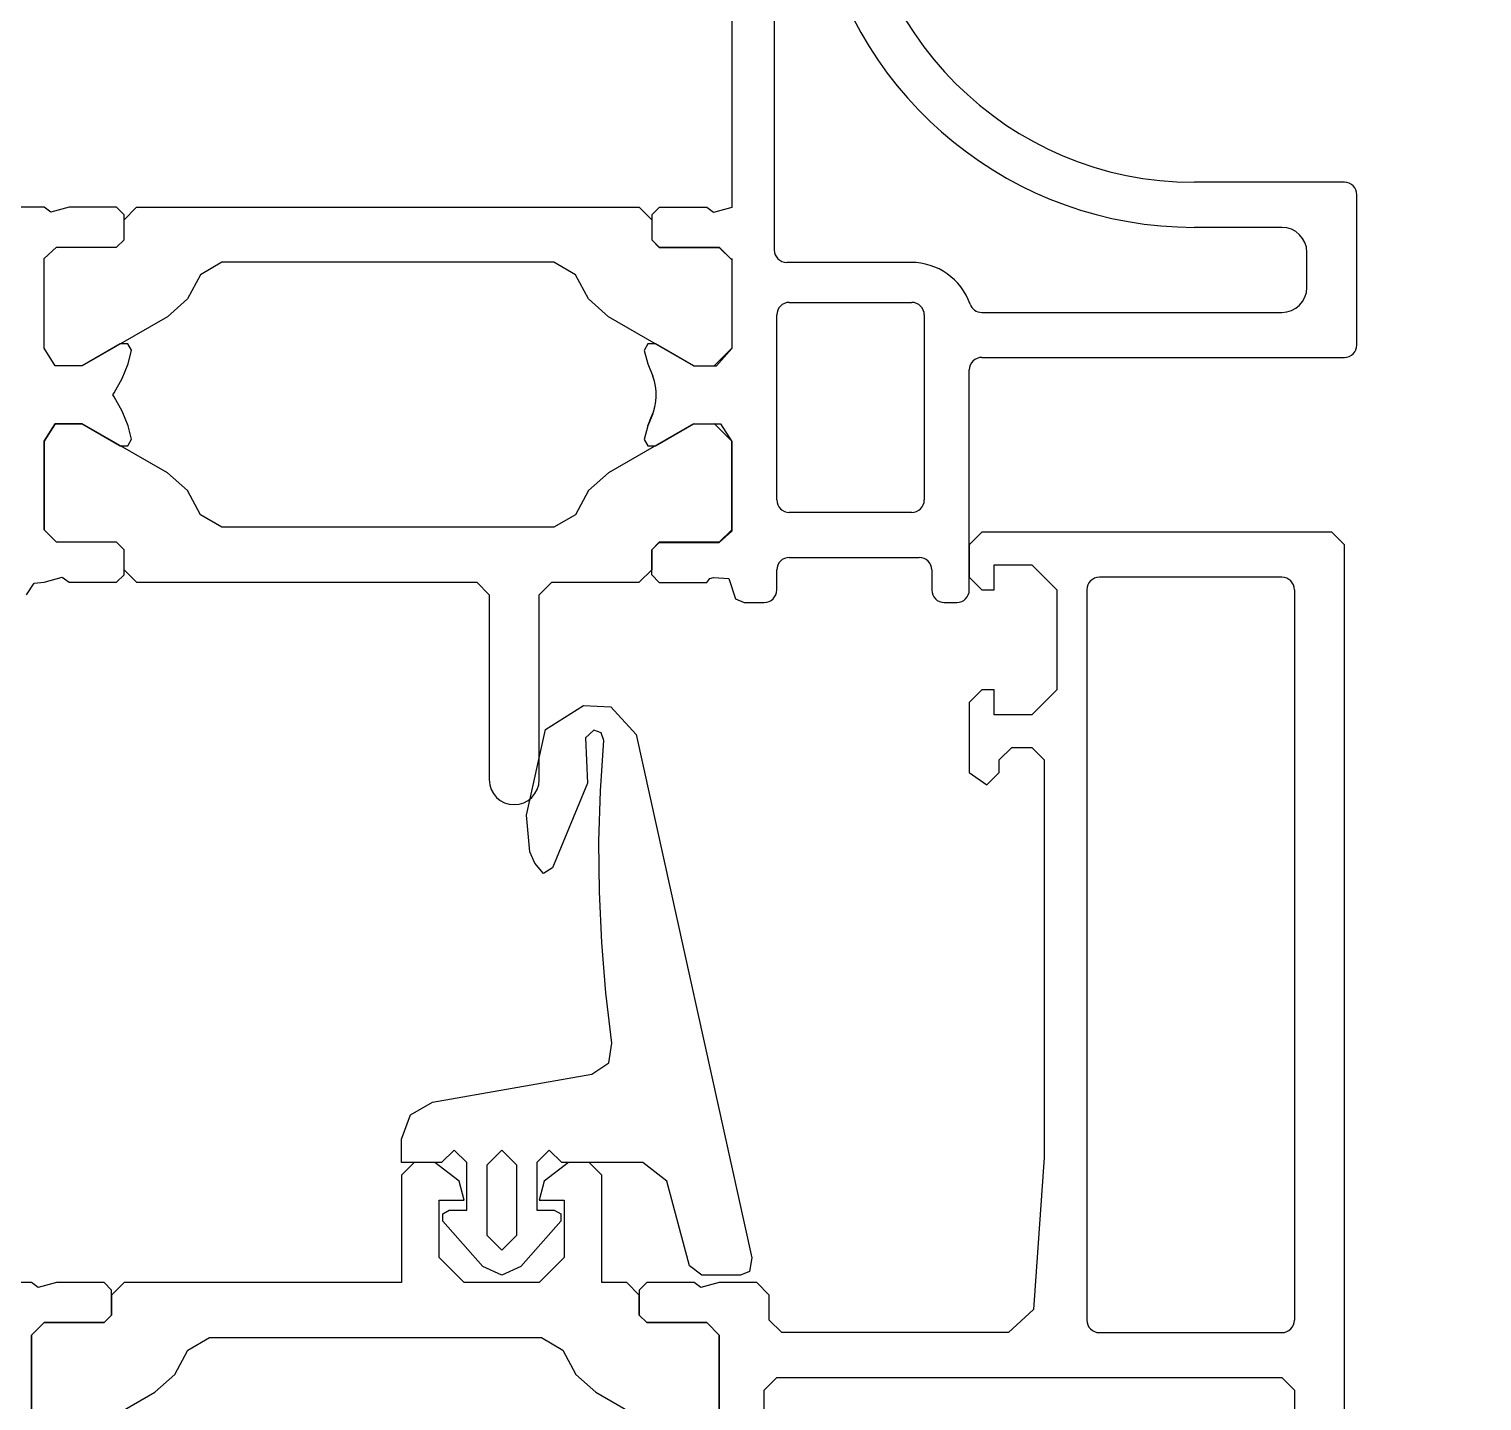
# Model space of a CAD drawing. Header units: millimetres. Extents: x 1251.1 to 1334.1, y 1577.6 to 1641.3.
# Drawn here: x 1275.2603 to 1275.3184, y 1612.5915 to 1612.6463 of the extents above; entities that cross this region are included whole.
import ezdxf

# ---------------------------------------------------------------- set-up
doc = ezdxf.new("R2010")
doc.units = ezdxf.units.MM
doc.linetypes.add('ACAD_ISO02W100', pattern=[15, 12, -3])
doc.linetypes.add('AUSGEZOGEN', pattern=[0])
doc.layers.add('MONTANTI sezioni - windows structure section', color=2, linetype='Continuous')
doc.layers.add('MURATURA', color=140, linetype='Continuous')
doc.styles.get("Standard").update_dxf_attribs({"font": 'Arial.ttf'})

# ---------------------------------------------------------------- blocks, each defined once
blk = doc.blocks.new('199120')
at = {"layer": 'MONTANTI sezioni - windows structure section', "linetype": 'Continuous'}
for p, q in [((21, 52.5), (21, 54.79998778999999)), ((18.89996338, 52.5), (15.35992432, 52.5)), ((15.35998535, 52.5), (18.89996338, 52.5)), ((18.89996338, 52.5), (19.39996338, 52)), ((19.39996338, 52), (18.89996338, 52.5)), ((20.79998779, 52.22998046999999), (21, 52.5)), ((19.39996338, 52), (19.39996338, 49.59997558999999)), ((19.39996338, 49.59997558999999), (19.39996338, 52)), ((21, 51.5), (20.79998779, 52.22998046999999)), ((21, 49.59997558999999), (21, 51.5)), ((14.65997315, 50.96997069999998), (16.61999512, 47.56994629000002)), ((19.39996338, 49.59997558999999), (19.69995117, 49.29998778999999)), ((19.70001221, 49.29998778999999), (19.40002441, 49.59997558999999)), ((20.70001221, 49.29998778999999), (21, 49.59997558999999)), ((19.70001221, 49.29998778999999), (20.70001221, 49.29998778999999)), ((20.5, 49.29998778999999), (19.70001221, 49.29998778999999)), ((21, 48.79998778999999), (20.5, 49.29998778999999)), ((21, 37.69995117000002), (21, 48.79992676000001)), ((16.61999512, 47.56994629000002), (17.33001709, 46.76989745999998)), ((17.33001709, 46.77001953000001), (18.30004883, 46.25006103999999)), ((18.29999541999999, 46.25), (18.79999541999999, 45.39001465000001)), ((18.79999541999999, 45.39001465000001), (18.79999541999999, 32.11004638999998)), ((25.29998779, 37.69995117000002), (21, 37.69995117000002)), ((25.79998779, 37.19995117000002), (25.29998779, 37.69995117000002)), ((25.79998779, 36.36999512), (25.79998779, 37.20001221000001)), ((21, 35.19995117000002), (22, 36.19995117000002)), ((22, 36.19995117000002), (24.29998779, 36.19995117000002)), ((24.29998779, 36.19995117000002), (24.29998779, 35.19995117000002)), ((25.05999756, 35.40002442000002), (25.79998779, 36.37005614999998)), ((21, 32.20001221000001), (21, 35.20001221000001)), ((24.29998779, 35.19995117000002), (25.05999756, 35.39990233999998)), ((18.79998779, 32.10998534999999), (18.29998779, 31.25)), ((22, 31.20001221000001), (21, 32.20001221000001)), ((25.05999756, 32), (24.29998779, 32.20001221000001)), ((24.29998779, 32.20001221000001), (24.29998779, 31.20001221000001)), ((25.79998779, 31.02996825999998), (25.05999756, 32)), ((18.29998779, 31.25), (17.33001709, 30.72998046999999)), ((24.29998779, 31.20001221000001), (22, 31.20001221000001)), ((25.79998779, 30.20001221000001), (25.79998779, 31.03002930000002)), ((17.33001709, 30.72998046999999), (16.62005615, 29.92999268)), ((16.61999512, 29.92999268), (14.65997315, 26.52996825999998)), ((21, 28.70001221000001), (21, 29.70001221000001)), ((21, 29.70001221000001), (25.29998779, 29.70001221000001)), ((25.29998779, 29.70001221000001), (25.79998779, 30.20001221000001)), ((20.5, 28.20001221000001), (21, 28.70001221000001)), ((19.39996338, 27.89996337999997), (19.69995117, 28.19995117000002)), ((19.39996338, 27.89996337999997), (19.39996338, 25.5)), ((19.39996338, 25.5), (19.39996338, 27.89996337999997)), ((19.70001221, 28.20001221000001), (19.40002441, 27.90002442000002)), ((20.70001221, 28.20001221000001), (19.70001221, 28.20001221000001)), ((19.70001221, 28.20001221000001), (20.50006104, 28.20001221000001)), ((21, 27.89996337999997), (20.70001221, 28.19995117000002)), ((21, 26), (21, 27.89996337999997)), ((20.79998779, 25.72998046999999), (21, 26)), ((21, 25), (20.79998779, 25.72998046999999)), ((18.89996338, 25), (15.35992432, 25)), ((15.35998535, 25), (18.89996338, 25)), ((19.39996338, 25.5), (18.89996338, 25)), ((18.89996338, 25), (19.39996338, 25.5)), ((21, 23.5), (21, 25)), ((20.5, 23), (21, 23.5)), ((9.299987790000003, 23.19995117000002), (16.70001221, 23.19995117000002)), ((16.70001221, 23.19995117000002), (17.20001221, 22.69995117000002)), ((17.20001221, 22.69995117000002), (17.20001221, 2.499938970000017)), ((19, 22.5), (19.5, 23)), ((19.5, 23), (20.5, 23)), ((19, 13.42999268), (19, 22.5)), ((41.39996338, 15), (40.89996338, 14.29998778999999)), ((44.20001221, 15), (41.40002441, 15)), ((44.70001221, 14.5), (44.20001221, 15)), ((49.20001221, 15), (48.70001221, 14.5)), ((50.5, 15), (49.20001221, 15)), ((51, 14.5), (50.5, 15)), ((40.89996338, 14.29998778999999), (41.39996338, 13.79998778999999)), ((43.70001221, 12.5), (43.70001221, 14)), ((43.70001221, 14), (44.70001221, 14)), ((44.70001221, 14), (44.70001221, 14.5)), ((48.70001221, 14.5), (48.70001221, 14)), ((48.70001221, 14), (49.70001221, 14)), ((49.70001221, 14), (49.70001221, 12.5)), ((51, 0.5), (51, 14.5)), ((19.92999268, 12.42999268), (19, 13.42999268)), ((41.39996338, 13.79998778999999), (41.89996338, 13.79998778999999)), ((41.89996338, 13.79998778999999), (42.39996338, 13.29998778999999)), ((42.39996338, 13.29998778999999), (42.39996338, 12.5)), ((26, 12), (19.92999268, 12.42999268)), ((42.39996338, 12.5), (41.89996338, 12)), ((44.70001221, 11.5), (43.70001221, 12.5)), ((49.70001221, 12.5), (48.70001221, 11.5)), ((41.89996338, 12), (25.99993897, 12)), ((48.70001221, 11.5), (44.70001221, 11.5)), ((48.70001221, 10.29998778999999), (19.5, 10.29998778999999)), ((19, 9.799987789999989), (19, 2.5)), ((49.20001221, 2.5), (49.20001221, 9.799987789999989)), ((17.20001221, 2.5), (16.70001221, 2)), ((16.70001221, 2), (9.299987790000003, 2)), ((48.70001221, 2), (19.5, 2)), ((0, 0), (50.5, 0)), ((50.5, 0), (51, 0.5))]:
    blk.add_line(p, q, dxfattribs=at)
for centre, start, end in [((19.5, 9.799987789999989), 90, 180), ((48.70001221, 9.799987789999989), 0, 90), ((19.5, 2.5), 180, 270), ((48.70001221, 2.5), 270, 0)]:
    blk.add_arc(centre, 0.5, start, end, dxfattribs=at)
blk = doc.blocks.new('224068')
at = {"layer": 'MONTANTI sezioni - windows structure section', "linetype": 'AUSGEZOGEN'}
for p, q in [((-1.77, 19.77), (-2.86, 19.72)), ((-0.25, 18.82), (-1.77, 19.77)), ((-2.86, 19.72), (-3.88, 18.62)), ((-3.88, 18.62), (-8.51, -2.309999)), ((-2.58, 18.38), (-2.48, 18.68)), ((-2.48, 18.68), (-2.18, 18.79)), ((-2.18, 18.79), (-1.85, 18.48)), ((0.51, 15.39), (-0.25, 18.82)), ((-2.45, 16.36), (-2.58, 18.38)), ((-1.85, 18.48), (-1.93, 16.67)), ((-2.39, 14.34), (-2.45, 16.36)), ((-1.93, 16.67), (-0.53, 13.29)), ((0.38, 13.93), (0.51, 15.39)), ((-2.41, 12.32), (-2.39, 14.34)), ((-0.17, 13.06), (0.18, 13.47)), ((0.18, 13.47), (0.38, 13.93)), ((-0.53, 13.29), (-0.17, 13.06)), ((-2.5, 10.3), (-2.41, 12.32)), ((-2.66, 8.29), (-2.5, 10.3)), ((-2.9, 6.28), (-2.66, 8.29)), ((-2.78, 5.49), (-2.9, 6.280001)), ((-2.11, 5.04), (-2.78, 5.49)), ((4.26, 3.920001), (-2.11, 5.04)), ((5.15, 3.410001), (4.26, 3.920001)), ((5.5, 2.440001), (5.15, 3.410001)), ((5.5, 1.5), (5.5, 2.440001)), ((-0.9000001, 1.5), (-0.4000001, 2)), ((-0.4000001, 2), (0.09999987, 1.5)), ((0.9000003000000001, 1.400001), (1.5, 2)), ((1.5, 2), (2.1, 1.4)), ((2.9, 1.5), (3.4, 2)), ((3.4, 2), (3.9, 1.5)), ((-5.1, 0.7600005), (-4.14, 1.5)), ((-4.14, 1.5), (-0.9000001, 1.5)), ((0.09999987, 1.5), (0.09999987, -0.3999995)), ((0.9000004999999999, -1.399999), (0.9000004999999999, 1.4)), ((2.1, 1.4), (2.1, -1.399999)), ((2.9, -0.3999995), (2.9, 1.5)), ((3.9, 1.5), (5.5, 1.5)), ((-6.01, -2.63), (-5.1, 0.7600005)), ((-0.6000001, -0.3999995), (-0.8600001, -0.5499995)), ((-0.8600001, -0.5499995), (-0.8600001, -0.8499995000000001)), ((0.09999987, -0.3999995), (-0.6000001, -0.3999995)), ((3.6, -0.3999995), (2.9, -0.3999995)), ((3.86, -0.5499995), (3.6, -0.3999995)), ((3.86, -0.8499995000000001), (3.86, -0.5499995)), ((-0.8600001, -0.8499995000000001), (0.7399998999999999, -2.65)), ((2.26, -2.65), (3.86, -0.8499995000000001)), ((1.5, -2), (0.9000004999999999, -1.399999)), ((2.1, -1.399999), (1.5, -2)), ((-8.51, -2.309999), (-8.41, -2.849999)), ((-8.41, -2.849999), (-8.05, -3)), ((-6.5, -3), (-6.01, -2.63)), ((0.7399998999999999, -2.65), (1.5, -3)), ((1.5, -3), (2.26, -2.65)), ((-8.05, -3), (-6.5, -3))]:
    blk.add_line(p, q, dxfattribs=at)
at = {"layer": 'MONTANTI sezioni - windows structure section', "linetype": 'AUSGEZOGEN', "flags": 3}
blk.add_attdef('GRUPPE', (0, 0), '', height=1, dxfattribs=at)

msp = doc.modelspace()

# ---------------------------------------------------------------- hatches: boundary and pattern name
at = {"layer": 'MURATURA', "linetype": 'ACAD_ISO02W100'}
h = msp.add_hatch(dxfattribs=at)
h.set_pattern_fill('ANSI35', color=3, scale=0.05)
h.set_pattern_definition([(45, (0, 0), (-0.2245064030267288, 0.2245064030267289), []), (45, (0.2245065000000001, 0), (-0.2245064030267288, 0.2245064030267289), [0.396875, -0.079375, 0, -0.079375])])
h.paths.add_polyline_path([(1275.456753483145, 1615.634523159729), (1275.156753483145, 1615.634523159729), (1275.156753483145, 1613.888217224021), (1275.456753483146, 1613.888217224021)])
h.paths.add_polyline_path([(1275.456753483146, 1612.502217224021), (1275.156753483145, 1612.502217224021), (1275.156753483145, 1611.751262682027), (1275.456753483146, 1611.751262682027)])
h.paths.add_polyline_path([(1275.456753483146, 1611.751262682027), (1275.156753483145, 1611.751262682027), (1275.156753483145, 1610.859523159729), (1275.456753483146, 1610.859523159729)])
h.paths.add_polyline_path([(1276.706753483145, 1610.859523159729), (1275.456753483145, 1610.859523159729), (1275.456753483146, 1610.559523159729), (1276.706753483145, 1610.559523159729)])
h.paths.add_polyline_path([(1280.083173709272, 1610.859523159729), (1279.606753483146, 1610.859523159729), (1278.092753483145, 1610.859523159729), (1278.092753483145, 1610.559523159729), (1280.083173709272, 1610.559523159729)])
h.paths.add_polyline_path([(1281.066059752196, 1610.798323204241), (1281.088141802334, 1610.798323204241), (1281.088141802334, 1610.853528329592), (1281.066059752196, 1610.853528329592), (1280.383173709272, 1610.859523159729), (1280.383173709272, 1610.559523159729), (1281.066059752196, 1610.559523159729)])
h.paths.add_polyline_path([(1286.476753483145, 1610.859523159729), (1283.906555309423, 1610.859523159729), (1283.906555309423, 1610.559523159729), (1286.476753483145, 1610.559523159729)])
h.paths.add_polyline_path([(1283.431753483145, 1610.859523159729), (1282.810541713302, 1610.859523159729), (1282.810541713302, 1610.853528329592), (1282.788459663164, 1610.853528329592), (1282.788459663164, 1610.798323204241), (1282.810541713302, 1610.798323204241), (1282.810541713302, 1610.559523159729), (1283.431753483145, 1610.559523159729)])
h.paths.add_polyline_path([(1287.856753483145, 1610.859523159729), (1286.476753483145, 1610.859523159729), (1286.476753483145, 1610.559523159729), (1287.856753483145, 1610.559523159729)])
h.paths.add_polyline_path([(1288.156753483145, 1620.259523159729), (1287.856753483144, 1620.259523159729), (1287.856753483144, 1619.927217224021), (1288.156753483145, 1619.927217224021)])
h.paths.add_polyline_path([(1288.156753483145, 1618.409523159729), (1287.856753483144, 1618.409523159729), (1287.856753483144, 1618.059523159729), (1287.731753483143, 1618.059523159729), (1287.731753483143, 1618.042164282457), (1287.742994117388, 1618.042291516555), (1287.743056600734, 1618.036771357635), (1287.731753483143, 1618.036643416282), (1287.731753483143, 1617.909523159729), (1287.856753483144, 1617.909523159729), (1287.856753483144, 1616.268433821685, -0.09632442020552003), (1287.890346662308, 1616.260620894303), (1287.892460222294, 1616.261089947665, -1.409615050015798), (1287.905630186941, 1616.253700762244), (1287.920838684319, 1616.253700762244), (1287.920838684319, 1616.267700762244), (1287.925838684319, 1616.267700762244), (1287.925838684319, 1616.302200762244), (1288.035838684319, 1616.302200762244), (1288.035838684319, 1616.312200762244), (1287.980838684319, 1616.312200762244), (1287.980838684319, 1617.512200762244), (1287.941338684319, 1617.505000762244, -0.4142135623731002), (1287.942638684319, 1617.503700762245), (1287.946338684319, 1617.469200762244, -0.4142135623730951), (1287.947338684318, 1617.470200762244), (1287.966338684319, 1617.470200762244), (1287.966338684319, 1617.455200762245), (1287.942838684319, 1617.455200762245), (1287.942838684319, 1617.016534821501), (1287.942838684319, 1616.985674771253, -0.3790516119486363), (1287.94607038237, 1616.972544212884, 0.620867106915617), (1287.947540199818, 1616.971518201157, -0.7297554518617066), (1287.955522456552, 1616.949632983766, -0.5119182938506173), (1287.956838684318, 1616.948684300468), (1287.956838684319, 1616.927684300468), (1287.952838684319, 1616.927684300468), (1287.952838684319, 1616.918184300468), (1287.946088684319, 1616.915184300468), (1287.946088684319, 1616.913784821501), (1287.952838684319, 1616.913784821501), (1287.945588684319, 1616.915684300468, -1), (1287.944588684318, 1616.915684300468), (1287.94437192472, 1616.913784821501), (1287.944588684318, 1616.913784821501), (1287.944588684318, 1616.917684300468), (1287.943588684319, 1616.917684300468), (1287.944588684318, 1616.915684300468, 1), (1287.945588684319, 1616.915684300468), (1287.944588575847, 1616.927173886061, 0.4203278659906254), (1287.944088684319, 1616.927684300468), (1287.943338684319, 1616.927684300468, -0.4142135625510318), (1287.942838684319, 1616.928184300468, -1.067497911794788), (1287.945359165693, 1616.928349049124), (1287.946088684319, 1616.930989715194), (1287.946088684319, 1616.939684300468), (1287.945600615065, 1616.945331958972, -0.4883684815509557), (1287.945280935352, 1616.943787409157), (1287.944338684319, 1616.945431950885), (1287.944338684319, 1616.943818275064, 0.5773502690743991), (1287.945838684319, 1616.944684300468, 0.4202604686357269), (1287.937034562273, 1616.947708077995), (1287.938477291764, 1616.945190034751), (1287.937926534358, 1616.947245489373), (1287.935452718998, 1616.94839904842), (1287.935210026717, 1616.948008377082), (1287.934457858347, 1616.948862959561), (1287.931838684319, 1616.950084300468), (1287.93387604004, 1616.951034335043), (1287.936049672383, 1616.956321624474), (1287.938763953429, 1616.951584300468), (1287.939728677248, 1616.951584300468), (1287.942838684319, 1616.956970990725), (1287.942838684319, 1616.97516320439), (1287.942482823222, 1616.975784300468), (1287.941567801006, 1616.975784300468), (1287.939040546635, 1616.971406967493), (1287.937071039432, 1616.974844413209), (1287.935452718998, 1616.97559904842), (1287.935210026717, 1616.975208377082), (1287.934457858347, 1616.976062959561), (1287.931838684319, 1616.977284300468), (1287.930838684319, 1616.977284300468), (1287.919262518752, 1616.981334821501), (1287.910688684318, 1616.984334821501, -0.4142135623730947), (1287.910188684318, 1616.984834821501), (1287.910188684318, 1616.987334821501), (1287.942838684319, 1616.987334821501), (1287.942838684319, 1617.016534821501), (1287.942838684319, 1617.450700762244), (1287.942654862448, 1617.450900762244), (1287.923238684319, 1617.450900762244), (1287.923238684319, 1617.448900762245), (1287.916688684319, 1617.448900762245), (1287.916688684319, 1617.450900762244), (1287.898038684319, 1617.450900762244), (1287.898038684319, 1617.464700762245), (1287.884338684318, 1617.464700762245), (1287.884338684318, 1617.466543243461, -0.271448357002577), (1287.884338684318, 1617.476858281027), (1287.884338684318, 1617.531479555636), (1287.892003929958, 1617.556200762245), (1287.890666078769, 1617.556200762245, 0.8555416619106179), (1287.889748667093, 1617.562057045812), (1287.888338684319, 1617.564700762244), (1287.8901844182, 1617.564700762244), (1287.891683197536, 1617.573200762244), (1287.900338684319, 1617.573200762244), (1287.900338684319, 1617.573700762244, 0.2035297149911668), (1287.893862767395, 1617.570950762245), (1287.89534493823, 1617.570950762245, -0.3567297367405337), (1287.905406158356, 1617.57210024592, 0.2481821583237706), (1287.912838684319, 1617.571249655855), (1287.912838684319, 1617.574300762245), (1287.915838684318, 1617.573700762244), (1287.915838684318, 1617.605200762245), (1288.156753483145, 1617.605200762245)])
h.paths.add_polyline_path([(1287.927988684319, 1617.440700762244), (1287.928888684318, 1617.440700762244, 1), (1287.928888684318, 1617.441300762245), (1287.9282427172, 1617.441160347003, -0.5898519522632197)], flags=16)
h.paths.add_polyline_path([(1287.927688684319, 1616.999234821501, -7.433347962074191), (1287.926252754182, 1617.003457354266, 0.8217885193811031), (1287.926138684319, 1617.004034821501, 2.061552811797804), (1287.924938684319, 1617.003734821501)], flags=16)
h.paths.add_polyline_path([(1287.927688684319, 1616.995034821501), (1287.928688684319, 1616.989534821501), (1287.928688684319, 1616.992534821501), (1287.927688684319, 1617.00344391241)], flags=16)
h.paths.add_polyline_path([(1287.928688684319, 1617.450700762244), (1287.928688684319, 1617.447700762244), (1287.927488684319, 1617.430900762244), (1287.927488684319, 1616.995034821501), (1287.926688684319, 1616.995034821501), (1287.926688684319, 1617.430900762244), (1287.926688684319, 1617.445000762245)], flags=16)
h.paths.add_polyline_path([(1287.918888684319, 1617.445200762244), (1287.918888684319, 1617.430700762244), (1287.918888684319, 1616.995034821501), (1287.916688684319, 1616.989534821501), (1287.916688684319, 1616.992534821501), (1287.917688684319, 1617.430700762244), (1287.917688684319, 1617.445200762244)], flags=16)
h.paths.add_polyline_path([(1287.902538684318, 1617.450700762244), (1287.902538684318, 1617.016534821501), (1287.906438684319, 1616.988884821501), (1287.906438684319, 1617.016534821501)], flags=16)
h.paths.add_polyline_path([(1287.918688684319, 1617.445000762245), (1287.918688684319, 1617.430900762244), (1287.917888684319, 1617.430900762244), (1287.917888684319, 1617.445000762245)], flags=0)
h.paths.add_polyline_path([(1287.918688684319, 1616.995034821501), (1287.917888684319, 1616.995034821501), (1287.917888684319, 1617.016534821501), (1287.918688684319, 1617.016534821501)], flags=0)
h.paths.add_polyline_path([(1287.947221021968, 1616.976684300468), (1287.946095408117, 1616.976684300468), (1287.946095408117, 1616.972592205622, 0.105172265182314)], flags=17)
h.paths.add_polyline_path([(1287.947221021968, 1616.977884300468), (1287.945910087964, 1616.977884300468), (1287.945910087964, 1616.982318006593, -0.1148136773592622)], flags=17)
h.paths.add_polyline_path([(1287.905538684319, 1616.935034821501), (1287.905338684319, 1616.935034821501), (1287.905338684319, 1616.925034821501), (1287.905538684319, 1616.924881880325)], flags=16)
h.paths.add_polyline_path([(1287.942638684319, 1616.911831412435), (1287.941567801006, 1616.907834821501), (1287.942532524826, 1616.907834821501), (1287.942638684319, 1616.908020105157)], flags=16)
h.paths.add_polyline_path([(1287.942357822973, 1616.907182825313), (1287.942410728055, 1616.907380269766), (1287.942195012734, 1616.90700663987)], flags=0)
h.paths.add_polyline_path([(1287.942748225786, 1616.906934821501), (1287.942838684319, 1616.907477645112), (1287.942838684319, 1616.907834821501), (1287.941548385876, 1616.907834821501), (1287.941698365865, 1616.906934821501)], flags=0)
h.paths.add_polyline_path([(1287.941538684319, 1616.911026916347), (1287.943588684319, 1616.911026916347), (1287.943588684319, 1616.913784821501), (1287.941538684319, 1616.926312599279)], flags=16)
h.paths.add_polyline_path([(1287.912529455188, 1616.917851586117), (1287.911888684319, 1616.917209015733), (1287.911888684319, 1616.923734430852, -0.4784323438488244)], flags=16)
h.paths.add_polyline_path([(1287.954588684319, 1616.911034821501), (1287.953588684318, 1616.913784821501), (1287.953588684318, 1616.911034821501)], flags=16)
h.paths.add_polyline_path([(1287.950838684319, 1616.896534821501), (1287.951088684319, 1616.896534821501), (1287.951088684319, 1616.899284821501), (1287.951052778073, 1616.900634821501), (1287.950838684319, 1616.900634821501)], flags=16)
h.paths.add_polyline_path([(1287.954588684319, 1616.899284821501), (1287.954588684319, 1616.89946099648), (1287.95452462069, 1616.899284821501)], flags=16)
h.paths.add_polyline_path([(1287.946088684319, 1616.893784821501), (1287.948458625405, 1616.893784821501), (1287.946088684319, 1616.896349458234)], flags=16)
h.paths.add_polyline_path([(1287.942482823222, 1616.899734821501), (1287.941567801006, 1616.899734821501), (1287.941307993385, 1616.899284821501), (1287.942740653691, 1616.899284821501)], flags=0)
h.paths.add_polyline_path([(1287.92787604004, 1616.905384786926), (1287.926896192359, 1616.905841697403), (1287.927165983944, 1616.904834821501), (1287.928102133703, 1616.904834821501)], flags=16)
h.paths.add_polyline_path([(1287.928457858347, 1616.907556162408), (1287.928097746804, 1616.907388239638), (1287.928312453654, 1616.907013504708)], flags=16)
h.paths.add_polyline_path([(1287.938410728055, 1616.907380269765), (1287.937801809433, 1616.906325591775), (1287.937964968686, 1616.905716673154)], flags=0)
h.paths.add_polyline_path([(1287.938898205775, 1616.907834821501), (1287.937567801006, 1616.907834821501), (1287.936964968686, 1616.905585020655), (1287.937165983944, 1616.904834821501), (1287.938398272479, 1616.904834821501)], flags=0)
h.paths.add_polyline_path([(1287.939567801006, 1616.907834821501), (1287.939048185764, 1616.908734821501), (1287.937770128775, 1616.906504186592), (1287.938178014302, 1616.904056546894), (1287.93824829249, 1616.903934821501), (1287.938763953429, 1616.904834821501)], flags=0)
h.paths.add_polyline_path([(1287.946914791851, 1616.903784821501, -0.2283360803227158), (1287.945187847657, 1616.895100399207), (1287.942532524826, 1616.899734821501), (1287.939567801006, 1616.899734821501), (1287.937040546634, 1616.895357488525), (1287.934532524825, 1616.899734821501), (1287.933567801006, 1616.899734821501), (1287.931494668821, 1616.896144051226), (1287.930743433566, 1616.898947699366), (1287.929452718998, 1616.899549569453), (1287.929210026717, 1616.899158898115), (1287.928457858347, 1616.900013480594), (1287.925838684319, 1616.901234821501), (1287.92787604004, 1616.902184856076), (1287.928386797842, 1616.90342725769), (1287.929703733222, 1616.908342127437), (1287.929996626441, 1616.907834821501), (1287.930532524825, 1616.907834821501), (1287.933040546634, 1616.912212154475), (1287.935567801006, 1616.907834821501), (1287.936532524825, 1616.907834821501), (1287.937048185764, 1616.908734821501), (1287.937567801006, 1616.907834821501), (1287.939629717532, 1616.904834821501), (1287.942763953429, 1616.904834821501), (1287.943567801006, 1616.907834821501), (1287.943019017432, 1616.908785342534), (1287.945910087964, 1616.908785342534), (1287.945910087964, 1616.915184300468), (1287.950588684319, 1616.915184300468, 0.520473367305674), (1287.951058581031, 1616.915855172), (1287.953588684318, 1616.910858646523), (1287.951058581031, 1616.915855172, -0.5204733673048683), (1287.950588684319, 1616.915184300468), (1287.946095408117, 1616.915184300468), (1287.946095408117, 1616.911026916347, -0.07153290864980856), (1287.947050552276, 1616.908284821501), (1287.950639377775, 1616.908284821501, 0.2808556642637923), (1287.947083163659, 1616.908109204429, -0.1072910989195366)], flags=16)
h.paths.add_polyline_path([(1287.950338684319, 1616.891184300468, -0.5204733673209005), (1287.950808581031, 1616.890513428937), (1287.952862292304, 1616.893784821501)], flags=16)
h.paths.add_polyline_path([(1287.950338684319, 1616.909184300468), (1287.949338684318, 1616.909184300468), (1287.9461923721, 1616.905734821501), (1287.947221021968, 1616.905734821501)], flags=16)
h.paths.add_polyline_path([(1287.929548385877, 1616.899734821501), (1287.930178014302, 1616.903513096107), (1287.927996626441, 1616.899734821501)], flags=0)
h.paths.add_polyline_path([(1287.933048185763, 1616.908734821501), (1287.932187199802, 1616.907232114377), (1287.932660196806, 1616.906406577146)], flags=0)
h.paths.add_polyline_path([(1287.933567801006, 1616.907834821501), (1287.932201775602, 1616.910200846904), (1287.931703733222, 1616.908342127436), (1287.93199662644, 1616.907834821501)], flags=0)
h.paths.add_polyline_path([(1287.947221021968, 1616.901834821501), (1287.946095408117, 1616.901834821501), (1287.946095408117, 1616.896542726655), (1287.941387844062, 1616.896542726655), (1287.940532524826, 1616.899734821501), (1287.937567801006, 1616.899734821501), (1287.935040546635, 1616.895357488526), (1287.930813655032, 1616.902734821501), (1287.932201260124, 1616.902734821501), (1287.932322728315, 1616.903188146961), (1287.931540508162, 1616.907882094093), (1287.93293382641, 1616.905468796098), (1287.933703733222, 1616.908342127436), (1287.936248292491, 1616.903934821501), (1287.936763953429, 1616.904834821501), (1287.943838684319, 1616.904834821501), (1287.943838684319, 1616.908837452624, -0.1980842244545885)], flags=0)
h.paths.add_polyline_path([(1287.944588684318, 1616.899284821501), (1287.945838684319, 1616.896690899069), (1287.945838684319, 1616.901834821501), (1287.944588684318, 1616.902991397146)], flags=0)
h.paths.add_polyline_path([(1287.941728677248, 1616.902734821501), (1287.942941112813, 1616.904834821501), (1287.942763953429, 1616.904834821501), (1287.941560744573, 1616.902734821501)], flags=0)
h.paths.add_polyline_path([(1287.936398272479, 1616.902734821501), (1287.937048185764, 1616.898834821501), (1287.934813655032, 1616.902734821501), (1287.936398272479, 1616.902734821501), (1287.935796734173, 1616.906344532907), (1287.93672029054, 1616.90289777362), (1287.936813655032, 1616.902734821501)], flags=0)
h.paths.add_polyline_path([(1287.910338684319, 1616.908834821501, -0.4142135623731176), (1287.910638684319, 1616.908534821501), (1287.910838684319, 1616.908534821501, 0.4142135623730951), (1287.910338684319, 1616.909034821501, 2.305040646832476), (1287.903310244635, 1616.909034821501)], flags=16)
h.paths.add_polyline_path([(1287.905538684319, 1616.899034821501, 1.287696884126436), (1287.907038684319, 1616.900034821501, 3.004626061660565)], flags=16)
h.paths.add_polyline_path([(1287.945910087964, 1616.905926916347), (1287.945838684319, 1616.906934821501), (1287.945838684319, 1616.905849646742), (1287.945910087964, 1616.90473298689)], flags=0)
h.paths.add_polyline_path([(1287.932312453654, 1616.900556138293), (1287.933017845774, 1616.901787282367), (1287.932763953429, 1616.902734821501), (1287.931728677248, 1616.902734821501)], flags=0)
h.paths.add_polyline_path([(1287.909188684319, 1616.885534821501), (1287.909188684319, 1616.887534821501), (1287.899338684319, 1616.887534821501), (1287.899338684319, 1616.872534821501), (1287.906038684319, 1616.872534821501), (1287.906038684319, 1616.871034821501), (1287.904038684319, 1616.871034821501), (1287.904038684319, 1616.869034821501), (1287.899338684319, 1616.869034821501), (1287.899338684319, 1616.858034821501), (1287.904038684319, 1616.858034821501), (1287.941338684319, 1616.856034821501), (1287.941338684319, 1616.871034821501), (1287.939338684319, 1616.871034821501), (1287.939338684319, 1616.872534821501), (1287.941338684319, 1616.887534821501), (1287.936188684319, 1616.887534821501), (1287.936188684319, 1616.885034821501), (1287.909688684319, 1616.885234821501, -0.4142135623731173), (1287.909388684319, 1616.885534821501), (1287.909388684319, 1616.887534821501), (1287.909188684319, 1616.887534821501), (1287.909188684319, 1616.885534821501, 0.7207592199694189), (1287.910088684319, 1616.885234821501), (1287.935688684319, 1616.885234821501), (1287.935905498205, 1616.885327477008, -0.2047200237792095), (1287.935688684319, 1616.885234821501), (1287.909688684319, 1616.885234821501), (1287.909688684319, 1616.885034821501, -0.4142135622399033)], flags=16)
h.paths.add_polyline_path([(1287.950838684319, 1616.886684300468, 0.414213562373095), (1287.950338684319, 1616.887184300468, 0.849882950130926), (1287.950838684319, 1616.881965206704)], flags=16)
h.paths.add_polyline_path([(1287.946838684318, 1616.870184300468), (1287.948838684319, 1616.870184300468, 0.414213562373095), (1287.949338684319, 1616.870684300468, 0.4142135622399026), (1287.949838684319, 1616.870184300468, 1.917188118692041), (1287.950366635168, 1616.870940898769), (1287.954817387085, 1616.872393207077, 0.5219940003537873), (1287.947313025968, 1616.870842414351, -0.5119182938458535)], flags=16)
h.paths.add_polyline_path([(1287.967402418237, 1616.888666090777, -0.2440710539835995), (1287.967402418237, 1616.868702510159, -0.7852834424796222), (1287.963838684319, 1616.869572314453), (1287.963838684319, 1616.882684300468), (1287.961838684319, 1616.882684300468, 1.153515665027133), (1287.964252698354, 1616.886616489485, -1.103250625712284)], flags=16)
h.paths.add_polyline_path([(1287.927988684319, 1616.824534821501), (1287.928888684318, 1616.824534821501, 1), (1287.928888684318, 1616.825134821501), (1287.9282427172, 1616.82499440626, -0.5898519522632197)], flags=0)
h.paths.add_polyline_path([(1287.927688684319, 1616.383400762244, -7.433347967348145), (1287.926252754182, 1616.38762329501, 0.821788519393153), (1287.926138684319, 1616.388200762245, 2.061552811797659), (1287.924938684319, 1616.387900762244)], flags=16)
h.paths.add_polyline_path([(1287.927688684319, 1616.383400762244), (1287.927293684319, 1616.375500762244), (1287.923438684319, 1616.375500762244), (1287.923438684319, 1616.373700762245), (1287.928688684319, 1616.373700762245), (1287.928688684319, 1616.376700762244), (1287.927688684319, 1616.385100762244)], flags=16)
h.paths.add_polyline_path([(1287.917688684319, 1616.829034821501), (1287.916688684319, 1616.834534821501), (1287.916688684319, 1616.831534821501), (1287.917688684319, 1616.632519340037)], flags=0)
h.paths.add_polyline_path([(1287.921938684319, 1616.834534821501), (1287.906438684319, 1616.834534821501), (1287.906438684319, 1616.393700762244), (1287.906438684319, 1616.373050762244), (1287.907873869503, 1616.371500762245), (1287.916688684319, 1616.371500762245), (1287.916688684319, 1616.376700762244), (1287.917888684319, 1616.397100762243), (1287.917888684319, 1616.8327348215), (1287.921938684319, 1616.832734821501)], flags=16)
h.paths.add_polyline_path([(1287.928688684319, 1616.836734821501), (1287.928688684319, 1616.831534821501), (1287.927488684319, 1616.393700762243), (1287.927488684319, 1616.828834821501), (1287.926688684319, 1616.828834821501), (1287.926688684319, 1616.393700762244), (1287.926488684319, 1616.379200762244), (1287.926488684319, 1616.829034821501), (1287.929568684319, 1616.836734821501)], flags=16)
h.paths.add_polyline_path([(1287.923938684319, 1616.840234821501), (1287.912438684319, 1616.841734821501, -1), (1287.912438684319, 1616.842734821501), (1287.921438684319, 1616.842734821501), (1287.932938684319, 1616.841234821501, -1), (1287.932938684319, 1616.840234821501)], flags=16)
h.paths.add_polyline_path([(1287.938938684319, 1616.835184821501), (1287.938938684319, 1616.393700762244), (1287.942838684319, 1616.373700762244), (1287.942838684319, 1616.393700762244)], flags=16)
h.paths.add_polyline_path([(1287.943838684319, 1616.369700762245, -0.4142135624063931), (1287.944838684319, 1616.370700762245), (1287.942838684319, 1616.370700762244)], flags=16)
h.paths.add_polyline_path([(1287.942638684319, 1616.320700762245), (1287.942638684319, 1616.352400762244), (1287.941538684319, 1616.352400762244), (1287.941538684319, 1616.337000762245)], flags=16)
h.paths.add_polyline_path([(1287.918688684319, 1616.828834821501), (1287.917888684319, 1616.828834821501), (1287.917688684319, 1616.829034821501), (1287.918688684319, 1616.829034821501), (1287.918688684319, 1616.393700762244), (1287.918888684319, 1616.379200762244), (1287.918888684319, 1616.393700762244)], flags=16)
h.paths.add_polyline_path([(1287.918688684319, 1616.393500762244), (1287.918688684319, 1616.379200762244), (1287.917888684319, 1616.379200762244), (1287.917888684319, 1616.393500762244)], flags=0)
h.paths.add_polyline_path([(1287.966338684319, 1616.355200762245), (1287.966338684319, 1616.368200762244, 1), (1287.964338684319, 1616.368200762244), (1287.96438290531, 1616.355494848093, 1.161609647338991)], flags=16)
h.paths.add_polyline_path([(1287.932938684319, 1616.368000762244), (1287.923938684319, 1616.368000762244), (1287.923938684319, 1616.365500762244, -0.4142135623064989), (1287.923438684319, 1616.366000762244), (1287.923438684319, 1616.368000762244), (1287.921438684319, 1616.368000762244, -0.4142135623730941), (1287.921938684319, 1616.367500762245), (1287.923438684319, 1616.367500762245)], flags=16)
h.paths.add_polyline_path([(1287.897838684318, 1616.354787637359), (1287.898177516824, 1616.354200762244), (1287.899748691389, 1616.354200762244), (1287.897838684318, 1616.357508991535)], flags=16)
h.paths.add_polyline_path([(1287.901588684319, 1616.327750762244), (1287.901388684319, 1616.32779765508), (1287.901388684319, 1616.327550762245, -0.4142135623682167)], flags=16)
h.paths.add_polyline_path([(1287.905538684319, 1616.319200762244), (1287.905338684319, 1616.319200762244), (1287.905338684319, 1616.309200762244), (1287.905538684319, 1616.309047821068)], flags=16)
h.paths.add_polyline_path([(1287.891456346669, 1616.331300762244), (1287.892838684319, 1616.331300762244), (1287.892838684319, 1616.335858281028, 0.1183644341850213)], flags=16)
h.paths.add_polyline_path([(1287.88295634667, 1616.353300762244), (1287.884338684318, 1616.353300762244), (1287.884338684318, 1616.357858281027, 0.1183644341738465)], flags=16)
h.paths.add_polyline_path([(1287.8993467676, 1616.352700762244), (1287.899884623605, 1616.354708068181), (1287.900177516824, 1616.354200762244), (1287.900713415209, 1616.354200762244), (1287.902658182147, 1616.357595027962), (1287.902045604771, 1616.35530885807), (1287.903073641332, 1616.354829476748), (1287.904658182147, 1616.357595027962), (1287.903748691389, 1616.354200762244), (1287.904772029168, 1616.354200762244), (1287.9062881547, 1616.356214066733), (1287.905601328597, 1616.353650796819), (1287.907638684319, 1616.352700762244), (1287.905019510291, 1616.351479421337), (1287.902066491566, 1616.348124324046), (1287.902429182873, 1616.350300762244), (1287.901909567631, 1616.351200762244), (1287.900944843812, 1616.351200762244), (1287.899000076873, 1616.347806496526), (1287.899909567631, 1616.351200762244), (1287.894838684319, 1616.351200762244), (1287.894838684319, 1616.343700762244), (1287.897838684318, 1616.343700762244), (1287.897838684318, 1616.318200762244), (1287.897838684318, 1616.299200762244), (1287.911338684319, 1616.300900762245, 0.9052897873489504), (1287.912088684319, 1616.308426013914), (1287.912088684319, 1616.308200762244), (1287.915838684318, 1616.308200762244), (1287.915838684318, 1616.296200762244), (1287.894838684319, 1616.296200762244), (1287.894838684319, 1616.319450762244), (1287.893673822462, 1616.32432887276, -0.1551992392312012), (1287.891456346669, 1616.330100762244), (1287.893838684319, 1616.330100762244), (1287.895578996742, 1616.342700762244, -3.830235307395358), (1287.89428435551, 1616.346305565512, 1.795423136582553), (1287.892838684319, 1616.347200762244), (1287.892698684318, 1616.348200762244), (1287.886838684318, 1616.348200762244), (1287.886838684319, 1616.294815425555, 0.07530872579190465), (1287.887287293733, 1616.291853848631), (1287.892614084269, 1616.266232951754, -0.4101860522196146), (1287.890676512438, 1616.262491567354), (1287.891799468933, 1616.268860170107), (1287.887287293733, 1616.291853848631, -0.0753087257933803), (1287.886838684319, 1616.294815425555), (1287.886838684318, 1616.34467891707, -0.2302041215692192), (1287.882938684319, 1616.352700762244)], flags=16)
h.paths.add_polyline_path([(1287.905077987209, 1616.354923807593), (1287.904612734086, 1616.354111786011), (1287.905601328598, 1616.353650796819)], flags=16)
h.paths.add_polyline_path([(1287.903480742196, 1616.351200762244), (1287.900579162862, 1616.351200762244), (1287.901229076147, 1616.355100762244)], flags=0)
h.paths.add_polyline_path([(1287.894338684319, 1616.340700762244), (1287.893338684318, 1616.336200762244), (1287.893838684319, 1616.336200762244), (1287.897838684318, 1616.340700762244)], flags=0)
h.paths.add_polyline_path([(1287.894838684319, 1616.317200762245, 1.593227826171133), (1287.896078996742, 1616.318200762244, 1.593227826457661)], flags=0)
h.paths.add_polyline_path([(1287.897338684319, 1616.317700762245), (1287.897838684318, 1616.318200762244), (1287.896078996742, 1616.318200762244), (1287.895338684319, 1616.317700762244)], flags=0)
h.paths.add_polyline_path([(1287.894338684319, 1616.320700762244), (1287.893338684318, 1616.325200762244), (1287.893838684319, 1616.325200762244), (1287.897838684318, 1616.320700762244)], flags=16)
h.paths.add_polyline_path([(1285.35187570695, 1616.537647686661), (1286.713744738328, 1616.537647686661), (1286.713744738328, 1617.155860510672), (1285.35187570695, 1617.155860510672)], flags=9)
h.paths.add_polyline_path([(1280.827885312759, 1613.11427060983), (1282.585320510577, 1613.11427060983), (1282.585320510577, 1613.732483433841), (1280.827885312759, 1613.732483433841)], flags=9)
h.paths.add_polyline_path([(1276.848213701629, 1612.972055608124), (1278.302988599309, 1612.972055608124), (1278.302988599309, 1613.590268432135), (1276.848213701629, 1613.590268432135)], flags=9)
h.paths.add_polyline_path([(1281.003055865096, 1617.670198581119), (1282.457626124305, 1617.670198581119), (1282.457626124305, 1618.28841140513), (1281.003055865096, 1618.28841140513)], flags=9)
h.paths.add_polyline_path([(1276.388623040398, 1617.727487322587), (1278.449332453768, 1617.727487322587), (1278.449332453768, 1618.345700146598), (1276.388623040398, 1618.345700146598)], flags=9)

# ---------------------------------------------------------------- linework, layer by layer
at = {"layer": 'MONTANTI sezioni - windows structure section', "linetype": 'Continuous'}
for p, q in [((1275.288447600846, 1612.654410674951), (1275.288447600846, 1612.639210662741)), ((1275.290147323136, 1612.650410674951), (1275.290147490986, 1612.637510711571)), ((1275.312947600846, 1612.640210601711), (1275.306947600846, 1612.640210601711)), ((1275.313447600846, 1612.633710601711), (1275.313447600846, 1612.639710601711)), ((1275.260947532186, 1612.639217193501), (1275.248647574906, 1612.639217193501)), ((1275.261217582226, 1612.639017181301), (1275.260947532186, 1612.639217254541)), ((1275.261947562696, 1612.639217193501), (1275.261217582226, 1612.639017181301)), ((1275.263847556596, 1612.639217193501), (1275.261947562696, 1612.639217193501)), ((1275.264147544386, 1612.638917205711), (1275.263847556596, 1612.639217193501)), ((1275.264147544386, 1612.637917205711), (1275.264147544386, 1612.638917205711)), ((1275.264147574906, 1612.638717193501), (1275.264647574906, 1612.639217193501)), ((1275.264647574906, 1612.639217193501), (1275.284747581006, 1612.639217193501)), ((1275.284747611526, 1612.639217193501), (1275.285247611526, 1612.638717193501)), ((1275.285547606946, 1612.639210601711), (1275.285247619156, 1612.638910613911)), ((1275.285247619156, 1612.638910613911), (1275.285247619156, 1612.637910613911)), ((1275.287447600846, 1612.639210601711), (1275.285547606946, 1612.639210601711)), ((1275.287717589856, 1612.639010589501), (1275.287447570326, 1612.639210601711)), ((1275.288447600846, 1612.639210601711), (1275.287717589856, 1612.639010589501)), ((1275.264147574906, 1612.637917205711), (1275.264147574906, 1612.638717193501)), ((1275.285247611526, 1612.638717193501), (1275.285247611526, 1612.637917205711)), ((1275.310447600846, 1612.638410613911), (1275.306947600846, 1612.638410613911)), ((1275.263847556596, 1612.637617217921), (1275.264147544386, 1612.637917205711)), ((1275.263847587116, 1612.637617217921), (1275.264147574906, 1612.637917205711)), ((1275.285247611526, 1612.637917205711), (1275.285547599316, 1612.637617217921)), ((1275.285247619156, 1612.637910613911), (1275.285547606946, 1612.637610626121)), ((1275.260947562696, 1612.637167205711), (1275.261447562696, 1612.637617217921)), ((1275.260947562696, 1612.633577117821), (1275.260947562696, 1612.637167205711)), ((1275.260947593216, 1612.637167205711), (1275.261447593216, 1612.637617217921)), ((1275.260947593216, 1612.633577178851), (1275.260947593216, 1612.637117217921)), ((1275.261447562696, 1612.637617217921), (1275.263847556596, 1612.637617217921)), ((1275.261447593216, 1612.637617217921), (1275.263847587116, 1612.637617217921)), ((1275.285547599316, 1612.637617217921), (1275.287947623736, 1612.637617217921)), ((1275.285547606946, 1612.637610626121), (1275.287947631366, 1612.637610626121)), ((1275.287947593216, 1612.637617217921), (1275.288447593216, 1612.637117217921)), ((1275.287947600846, 1612.637610626121), (1275.288447600846, 1612.637110626121)), ((1275.288447593216, 1612.637117217921), (1275.288447593216, 1612.633577178851)), ((1275.288447600846, 1612.637160613911), (1275.288447600846, 1612.633570587061)), ((1275.311447600846, 1612.636010589501), (1275.311447600846, 1612.637410613911)), ((1275.267197593216, 1612.636517181301), (1275.266677604206, 1612.635547210591)), ((1275.268057609086, 1612.637017181301), (1275.267197623736, 1612.636517181301)), ((1275.281337577346, 1612.637017181301), (1275.268057609086, 1612.637017181301)), ((1275.282197593216, 1612.636517181301), (1275.281337577346, 1612.637017181301)), ((1275.282717582226, 1612.635547210591), (1275.282197562696, 1612.636517181301)), ((1275.295619170666, 1612.637010589501), (1275.290647490986, 1612.637010589501)), ((1275.266677604206, 1612.635547210591), (1275.265877616406, 1612.634837188621)), ((1275.283517570026, 1612.634837188621), (1275.282717582226, 1612.635547210591)), ((1275.290747619156, 1612.635410613911), (1275.295647582536, 1612.635410613911)), ((1275.265877616406, 1612.634837188621), (1275.262477622516, 1612.632877227681)), ((1275.286917594436, 1612.632877227681), (1275.283517570026, 1612.634837188621)), ((1275.290247619156, 1612.627510589501), (1275.290247619156, 1612.634910613911)), ((1275.296147582536, 1612.634910613911), (1275.296147582536, 1612.627510589501)), ((1275.298447600846, 1612.635010589501), (1275.310447600846, 1612.635010589501)), ((1275.263997581006, 1612.633757232561), (1275.262477561476, 1612.632877227681)), ((1275.264297568806, 1612.633757232561), (1275.263997581006, 1612.633757232561)), ((1275.264447593216, 1612.633497161761), (1275.264297568806, 1612.633757232561)), ((1275.285097594746, 1612.633750640771), (1275.284947570326, 1612.633490631001)), ((1275.285397582536, 1612.633750640771), (1275.285097594746, 1612.633750640771)), ((1275.286917602066, 1612.632870635881), (1275.285397582536, 1612.633750640771)), ((1275.261397574906, 1612.632877227681), (1275.260947562696, 1612.633577178851)), ((1275.261397544386, 1612.632877227681), (1275.260947562696, 1612.633577117821)), ((1275.264307548046, 1612.632957061671), (1275.264447593216, 1612.633497161761)), ((1275.284947600846, 1612.633490631001), (1275.285087584976, 1612.632950591941)), ((1275.288447593216, 1612.633577178851), (1275.287747611526, 1612.632877227681)), ((1275.288447600846, 1612.633570587061), (1275.287841491226, 1612.632870635881)), ((1275.298447600846, 1612.633210601711), (1275.312947600846, 1612.633210601711)), ((1275.262477561476, 1612.632877227681), (1275.261397544386, 1612.632877227681)), ((1275.262477591996, 1612.632877227681), (1275.261397574906, 1612.632877227681)), ((1275.264067496786, 1612.632367034811), (1275.264307548046, 1612.632957061671)), ((1275.285087584976, 1612.632950591941), (1275.285285460956, 1612.632464202781)), ((1275.286916259296, 1612.632871429341), (1275.287841491226, 1612.632871429341)), ((1275.286917594436, 1612.632877227681), (1275.287747611526, 1612.632877227681)), ((1275.297947600846, 1612.623910613911), (1275.297947600846, 1612.632710662741)), ((1275.263747672566, 1612.631797332661), (1275.264067496786, 1612.632367034811)), ((1275.263697593216, 1612.631717254541), (1275.263747672566, 1612.631797393701)), ((1275.263747489456, 1612.631637298481), (1275.263697593216, 1612.631717254541)), ((1275.264067679886, 1612.631066985981), (1275.263747489456, 1612.631637298481)), ((1275.264307548046, 1612.630477264301), (1275.264067679886, 1612.631066985981)), ((1275.285285430436, 1612.630956909081), (1275.285087584976, 1612.630470550441)), ((1275.285087584976, 1612.630470611471), (1275.285235267166, 1612.630843841451)), ((1275.261397574906, 1612.630557220361), (1275.260947562696, 1612.629857208151)), ((1275.260947562696, 1612.629857269191), (1275.261397544386, 1612.630557220361)), ((1275.261397544386, 1612.630557220361), (1275.262477561476, 1612.630557220361)), ((1275.262477591996, 1612.630557220361), (1275.261397574906, 1612.630557220361)), ((1275.262477561476, 1612.630557220361), (1275.263997581006, 1612.629677215471)), ((1275.265877616406, 1612.628597198381), (1275.262477622516, 1612.630557220361)), ((1275.264447562696, 1612.629937225241), (1275.264307548046, 1612.630477264301)), ((1275.286917594436, 1612.630557220361), (1275.283517570026, 1612.628597198381)), ((1275.285087584976, 1612.630470611471), (1275.284947570326, 1612.629930633441)), ((1275.285397582536, 1612.629670623681), (1275.286917602066, 1612.630550628561)), ((1275.286917594436, 1612.630557220361), (1275.287747550496, 1612.630557220361)), ((1275.286917602066, 1612.630550628561), (1275.287997619156, 1612.630550628561)), ((1275.288447593216, 1612.629857208151), (1275.287740470416, 1612.630564300441)), ((1275.287997619156, 1612.630550628561), (1275.288447631366, 1612.629850616351)), ((1275.260947562696, 1612.626317230121), (1275.260947562696, 1612.629857269191)), ((1275.260947593216, 1612.629857208151), (1275.260947593216, 1612.626317230121)), ((1275.263997581006, 1612.629677215471), (1275.264297568806, 1612.629677215471)), ((1275.264297568806, 1612.629677215471), (1275.264447562696, 1612.629937225241)), ((1275.284947600846, 1612.629930633441), (1275.285097594746, 1612.629670623681)), ((1275.285097594746, 1612.629670623681), (1275.285397582536, 1612.629670623681)), ((1275.288447593216, 1612.629857208151), (1275.288447593216, 1612.626267181301)), ((1275.288447600846, 1612.626310638331), (1275.288447600846, 1612.629850616351)), ((1275.266677604206, 1612.627887176411), (1275.265877616406, 1612.628597198381)), ((1275.283517570026, 1612.628597198381), (1275.282717582226, 1612.627887176411)), ((1275.267197593216, 1612.626917205711), (1275.266677604206, 1612.627887176411)), ((1275.282717582226, 1612.627887176411), (1275.282197562696, 1612.626917205711)), ((1275.268057609086, 1612.626417205711), (1275.267197623736, 1612.626917205711)), ((1275.282197593216, 1612.626917205711), (1275.281337577346, 1612.626417205711)), ((1275.295647582536, 1612.627010589501), (1275.290747619156, 1612.627010589501)), ((1275.261447562696, 1612.625817230121), (1275.260947562696, 1612.626317230121)), ((1275.261447593216, 1612.625817230121), (1275.260947593216, 1612.626317230121)), ((1275.281337577346, 1612.626417205711), (1275.268057609086, 1612.626417205711)), ((1275.287947593216, 1612.625817230121), (1275.288447593216, 1612.626317230121)), ((1275.288447600846, 1612.626260589501), (1275.287947600846, 1612.625810638331)), ((1275.263847556596, 1612.625817230121), (1275.261447562696, 1612.625817230121)), ((1275.263847587116, 1612.625817230121), (1275.261447593216, 1612.625817230121)), ((1275.264147544386, 1612.625517181301), (1275.263847556596, 1612.625817230121)), ((1275.264147574906, 1612.625517181301), (1275.263847587116, 1612.625817230121)), ((1275.264147544386, 1612.624517181301), (1275.264147544386, 1612.625517181301)), ((1275.264147574906, 1612.624517181301), (1275.264147574906, 1612.625517181301)), ((1275.285547599316, 1612.625817230121), (1275.285247611526, 1612.625517181301)), ((1275.285247611526, 1612.625517181301), (1275.285247611526, 1612.624717193501)), ((1275.285247619156, 1612.625510589501), (1275.285547606946, 1612.625810638331)), ((1275.285247619156, 1612.624510589501), (1275.285247619156, 1612.625510589501)), ((1275.287947593216, 1612.625817230121), (1275.285547599316, 1612.625817230121)), ((1275.285547606946, 1612.625810638331), (1275.287947631366, 1612.625810638331)), ((1275.290747619156, 1612.625210601711), (1275.295947600846, 1612.625210601711)), ((1275.260947776326, 1612.624217254541), (1275.261677543166, 1612.624417205711)), ((1275.261677543166, 1612.624417205711), (1275.261947593216, 1612.624217193501)), ((1275.263847556596, 1612.624217193501), (1275.264147544386, 1612.624517181301)), ((1275.264147574906, 1612.624717193501), (1275.264647574906, 1612.624217193501)), ((1275.284747611526, 1612.624217193501), (1275.285247611526, 1612.624717193501)), ((1275.285247619156, 1612.624510589501), (1275.285547606946, 1612.624210601711)), ((1275.287447600846, 1612.624210601711), (1275.287567595966, 1612.624370635881)), ((1275.287567595966, 1612.624370635881), (1275.287717589856, 1612.624410613911)), ((1275.287717589856, 1612.624410613911), (1275.288327575216, 1612.624370635881)), ((1275.288327605726, 1612.624370635881), (1275.288597594746, 1612.623560638331)), ((1275.290247619156, 1612.623910613911), (1275.290247619156, 1612.624710601711)), ((1275.296447600846, 1612.624710601711), (1275.296447600846, 1612.623910613911)), ((1275.260247581006, 1612.623717132471), (1275.260557578566, 1612.624177215471)), ((1275.260557578566, 1612.624177215471), (1275.260947776326, 1612.624217254541)), ((1275.261947593216, 1612.624217193501), (1275.263847556596, 1612.624217193501)), ((1275.264647574906, 1612.624217193501), (1275.278247581006, 1612.624217193501)), ((1275.278247611526, 1612.624217193501), (1275.278747611526, 1612.623717193501)), ((1275.278747611526, 1612.623717193501), (1275.278747611526, 1612.616317260641)), ((1275.280747611526, 1612.623717193501), (1275.281247611526, 1612.624217193501)), ((1275.280747611526, 1612.616317260641), (1275.280747611526, 1612.623717193501)), ((1275.281247611526, 1612.624217193501), (1275.284747611526, 1612.624217193501)), ((1275.285547606946, 1612.624210601711), (1275.287447631366, 1612.624210601711)), ((1275.288597594746, 1612.623560638331), (1275.288947570326, 1612.623410613911)), ((1275.288947600846, 1612.623410613911), (1275.289747619156, 1612.623410613911)), ((1275.296947600846, 1612.623410613911), (1275.297447600846, 1612.623410613911))]:
    msp.add_line(p, q, dxfattribs=at)
for centre, radius, start, end in [((1275.306947600846, 1612.653710601711), 0.01349999999999538, 180, 270), ((1275.306947600846, 1612.653710601711), 0.01530000018999477, 192.0553283703037, 270), ((1275.312947600846, 1612.639710662741), 0.0004999999999998289, 0, 90), ((1275.310447600846, 1612.637410613911), 0.0009999999999996578, 0, 90), ((1275.290647490986, 1612.637510650531), 0.0004999999999998289, 180, 270), ((1275.295619170666, 1612.634510589501), 0.002499999999999145, 19.4714355498209, 90), ((1275.310447600846, 1612.636010589501), 0.0009999999999996578, 270, 0), ((1275.290747619156, 1612.634910613911), 0.0004999999999998289, 90, 180), ((1275.295647582536, 1612.634910613911), 0.0004999999999998289, 0, 90), ((1275.298447600846, 1612.635510589501), 0.0004999999999998289, 199.4701003997879, 270), ((1275.312947600846, 1612.633710662741), 0.0004999999999998289, 270, 0), ((1275.298447600846, 1612.632710693261), 0.0004999999999998289, 90, 180.0000076302372), ((1275.283432860856, 1612.631710632221), 0.001999999999999316, 334.3167572000359, 22.13574219022353), ((1275.290747619156, 1612.627510620021), 0.0004999999999998289, 180, 270), ((1275.295647582536, 1612.627510620021), 0.0004999999999998289, 270, 0), ((1275.290747619156, 1612.624710693261), 0.0004999999999998289, 90, 180), ((1275.295947600846, 1612.624710693261), 0.0004999999999998289, 0, 90), ((1275.289747619156, 1612.623910644431), 0.0004999999999998289, 270, 0), ((1275.296947600846, 1612.623910644431), 0.0004999999999998289, 180, 270), ((1275.297447600846, 1612.623910644431), 0.0004999999999998289, 270, 0), ((1275.279747611526, 1612.616327209371), 0.0009999999999996578, 180, 0)]:
    msp.add_arc(centre, radius, start, end, dxfattribs=at)

# ---------------------------------------------------------------- block references
at = {"layer": 'MONTANTI sezioni - windows structure section', "linetype": 'Continuous', "xscale": 0.0009999999999763531, "yscale": 0.0009999999999763531, "zscale": 0.0009999999999763531, "rotation": 90}
msp.add_blockref('199120', (1275.312947547436, 1612.575217224021), dxfattribs=at)
at = {"layer": 'MONTANTI sezioni - windows structure section', "linetype": 'Continuous', "xscale": -0.0009999999999763531, "yscale": 0.0009999999999763531, "zscale": 0.000999999999999999}
msp.add_blockref('224068', (1275.280747547436, 1612.599517224021), dxfattribs=at)

doc.saveas('drawing.dxf')
